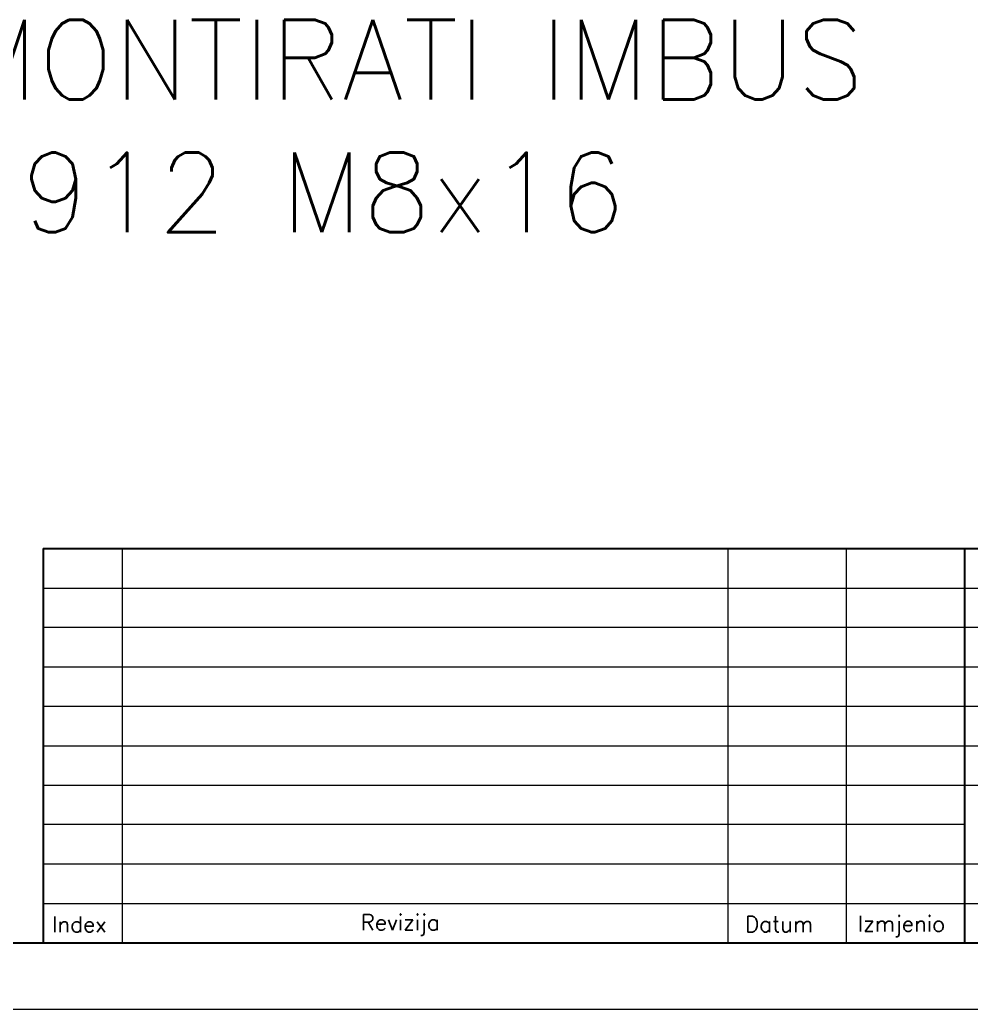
# Model space of a CAD drawing. Extents: x -199 to 935, y -94 to 506.
# Drawn here: x -122.2 to -50.5, y -94.1 to -19.6 of the extents above; entities that cross this region are included whole.
import ezdxf

# ---------------------------------------------------------------- set-up
doc = ezdxf.new("R2010")
doc.units = 0
doc.header["$LTSCALE"] = 7
doc.header["$MEASUREMENT"] = 0
doc.layers.get('0').update_dxf_attribs({"linetype": 'CONTINUOUS', "lineweight": 15})
doc.layers.add('3', color=3, linetype='CONTINUOUS', lineweight=30)
doc.styles.add('ROMANS', font='romans.shx')

msp = doc.modelspace()

# ---------------------------------------------------------------- linework, layer by layer
for p, q in [((-114.4639, -59.4431), (-114.4639, -89.1371)), ((-68.8291, -59.4431), (-68.8291, -89.1371)), ((-59.9209, -59.4431), (-59.9209, -89.1371)), ((-120.4027, -62.4125), (6.4997, -62.4125)), ((6.4997, -65.3819), (-120.4027, -65.3819)), ((-120.4027, -68.3513), (-20.131, -68.3513)), ((-120.4027, -71.3207), (-20.131, -71.3207)), ((-120.4027, -74.2901), (-20.131, -74.2901)), ((-120.4027, -77.2595), (6.4997, -77.2595)), ((-51.0127, -80.2289), (-120.4027, -80.2289)), ((-120.4027, -83.1983), (6.4997, -83.1983)), ((-120.4027, -86.1677), (6.4997, -86.1677)), ((-198.5003, -94.1371), (11.4997, -94.1371))]:
    msp.add_line(p, q)
at = {"layer": '3'}
for p, q in [((-120.4027, -59.4431), (-120.4027, -89.1371)), ((-120.4027, -59.4431), (6.4997, -59.4431)), ((-51.0127, -59.4431), (-51.0127, -89.1371)), ((-178.5003, -89.1371), (6.4997, -89.1371))]:
    msp.add_line(p, q, dxfattribs=at)
at = {"layer": '3', "linetype": 'ByBlock'}
msp.add_line((-120.4027, -89.1371), (6.4997, -89.1371), dxfattribs=at)

# ---------------------------------------------------------------- texts
at = {"style": 'ROMANS'}
for s, p in [('Index', (-119.7399, -88.3363)), ('Revizija', (-96.4923, -88.1905)), ('Datum', (-67.5451, -88.326)), ('Izmjenio', (-59.0451, -88.2917))]:
    msp.add_text(s, height=1.18776, dxfattribs=at).set_placement(p)
at = {"insert": (-167.3153, -19.6104), "char_height": 6, "attachment_point": 1, "style": 'ROMANS'}
msp.add_mtext_dynamic_manual_height_columns('SEGMENT MONTIRATI IMBUS VIJKOM DIN912 M8x16', width=133.736939, gutter_width=10, heights=[0], dxfattribs=at)

doc.saveas('drawing.dxf')
